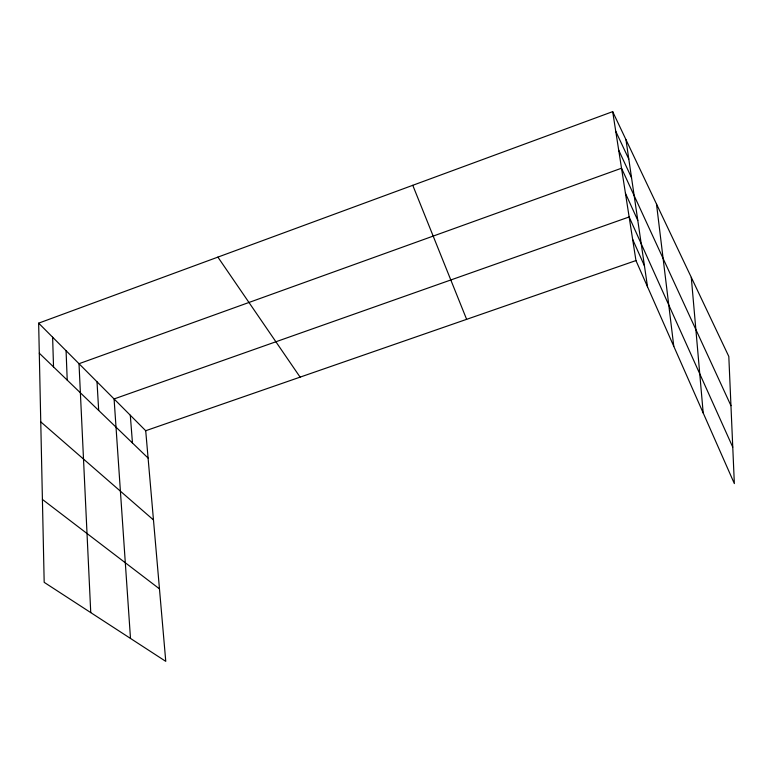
<?xml version="1.0" encoding="UTF-8"?>
<svg xmlns="http://www.w3.org/2000/svg" width="773" height="773" viewBox="0 0 773 773"><rect width="100%" height="100%" fill="white"/><g stroke="black" fill="none" stroke-linecap="round" stroke-linejoin="round"><path stroke-width="1.16" d="M38.65 323.162L145.711 430.725L165.77 661.359L44.177 582.34L38.65 323.162L612.68 111.641L728.813 356.469L734.35 483.598L635.957 260.569L612.68 111.641M145.711 430.725L635.957 260.569M42.409 499.435L159.47 588.862M40.756 421.865L153.479 519.949M39.288 353.193L148.087 458.06M217.889 257.109L300.117 377.137M615.752 131.294L628.807 159.112M618.7 150.146L631.541 177.771M730.958 405.68L621.521 168.224L79.01 363.716L90.75 612.603M625.444 193.289L637.793 220.421M732.765 447.161L629.145 216.962L114.085 398.945L130.492 638.43M632.643 239.35L644.45 265.864M412.772 185.307L466.631 319.346M625.956 139.642L647.513 286.764M656.499 204.024L673.785 346.314M691.284 277.372L703.198 412.995M130.299 415.236L132.463 442.997M97.012 381.794L98.683 410.434M66.072 350.71L67.222 380.103M52.622 337.202L53.53 366.914"/></g></svg>
